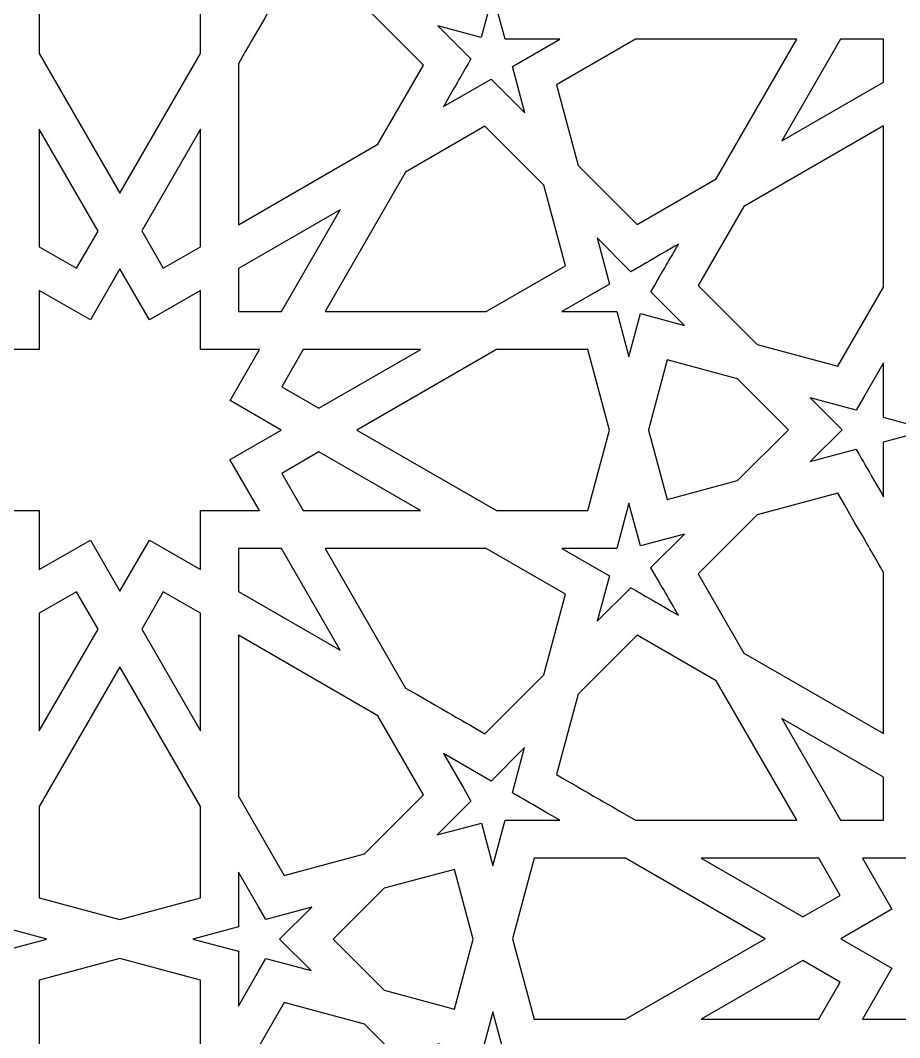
# Model space of a CAD drawing. Header units: millimetres. Extents: x -57 to 56, y -100 to 112.
# Drawn here: x -3.55 to 28.93, y -26.39 to 11.19 of the extents above; entities that cross this region are included whole.
import ezdxf

# ---------------------------------------------------------------- set-up
doc = ezdxf.new("R2010")
doc.units = ezdxf.units.MM
doc.header["$MEASUREMENT"] = 0
doc.layers.add('layer 1', color=7, linetype='Continuous')

msp = doc.modelspace()

# ---------------------------------------------------------------- linework, layer by layer
at = {"layer": 'layer 1', "color": 250}
for points, knots in [([(-24.372, 94.4411), (-38.1806, 87.6628), (-48.5742, 75.4542), (-53.0874, 60.935), (-53.0874, 60.935), (-56.6521, 49.4658), (-55.5912, 52.1945), (-55.5912, -99.8361), (-55.5912, -99.8361), (-52.4793, -99.8361), (52.9544, -99.8361), (55.9213, -99.8361), (55.9213, -99.8361), (55.9213, -98.4327), (55.9213, -97.8601), (55.9213, -96.466), (55.9213, -96.466), (55.9213, 55.9079), (56.001, 45.5757), (55.7428, 48.8312), (55.7428, 48.8312), (52.6358, 88.0279), (10.7823, 111.699), (-24.372, 94.4411)], [0, 0, 0, 0, 0.1428571, 0.1428571, 0.1428571, 0.1428571, 0.2857143, 0.2857143, 0.2857143, 0.2857143, 0.4285714, 0.4285714, 0.4285714, 0.4285714, 0.5714286, 0.5714286, 0.5714286, 0.5714286, 0.7142857, 0.7142857, 0.7142857, 0.7142857, 1, 1, 1, 1]), ([(38.6609, 14.8661), (38.6609, 14.8661), (36.7739, 13.7767), (36.7739, 13.7767), (36.7739, 13.7767), (36.7739, 13.7767), (37.8636, 11.8897), (37.8636, 11.8897), (37.8636, 11.8897), (37.8636, 11.8897), (35.6845, 11.8897), (35.6845, 11.8897), (35.6845, 11.8897), (35.6845, 11.8897), (35.6845, 9.7092), (35.6845, 9.7092), (35.6845, 9.7092), (35.6845, 9.7092), (33.7965, 10.7989), (33.7965, 10.7989), (33.7965, 10.7989), (33.7965, 10.7989), (32.7071, 8.9122), (32.7071, 8.9122), (32.7071, 8.9122), (32.7071, 8.9122), (31.6177, 10.7989), (31.6177, 10.7989), (31.6177, 10.7989), (31.6177, 10.7989), (29.7293, 9.7092), (29.7293, 9.7092), (29.7293, 9.7092), (29.7293, 9.7092), (29.7293, 11.8897), (29.7293, 11.8897), (29.7293, 11.8897), (29.7293, 11.8897), (27.5505, 11.8897), (27.5505, 11.8897), (27.5505, 11.8897), (27.5505, 11.8897), (28.6403, 13.7767), (28.6403, 13.7767), (28.6403, 13.7767), (28.6403, 13.7767), (26.7522, 14.8661), (26.7522, 14.8661), (26.7522, 14.8661), (26.7522, 14.8661), (28.6403, 15.9554), (28.6403, 15.9554), (28.6403, 15.9554), (28.6403, 15.9554), (27.5502, 17.8435), (27.5502, 17.8435), (27.5502, 17.8435), (27.5502, 17.8435), (29.7293, 17.8435), (29.7293, 17.8435), (29.7293, 17.8435), (29.7293, 17.8435), (29.7293, 20.023), (29.7293, 20.023), (29.7293, 20.023), (29.7293, 20.023), (31.6177, 18.9332), (31.6177, 18.9332), (31.6177, 18.9332), (31.6177, 18.9332), (32.7071, 20.8206), (32.7071, 20.8206), (32.7071, 20.8206), (32.7071, 20.8206), (33.7965, 18.9332), (33.7965, 18.9332), (33.7965, 18.9332), (33.7965, 18.9332), (35.6845, 20.023), (35.6845, 20.023), (35.6845, 20.023), (35.6845, 20.023), (35.6845, 17.8435), (35.6845, 17.8435), (35.6845, 17.8435), (35.6845, 17.8435), (37.864, 17.8435), (37.864, 17.8435), (37.864, 17.8435), (37.864, 17.8435), (36.7743, 15.9558), (36.7743, 15.9558), (36.7743, 15.9558), (36.7743, 15.9558), (38.6609, 14.8661), (38.6609, 14.8661)], [0, 0, 0, 0, 0.04, 0.04, 0.04, 0.04, 0.08, 0.08, 0.08, 0.08, 0.12, 0.12, 0.12, 0.12, 0.16, 0.16, 0.16, 0.16, 0.2, 0.2, 0.2, 0.2, 0.24, 0.24, 0.24, 0.24, 0.28, 0.28, 0.28, 0.28, 0.32, 0.32, 0.32, 0.32, 0.36, 0.36, 0.36, 0.36, 0.4, 0.4, 0.4, 0.4, 0.44, 0.44, 0.44, 0.44, 0.48, 0.48, 0.48, 0.48, 0.52, 0.52, 0.52, 0.52, 0.56, 0.56, 0.56, 0.56, 0.6, 0.6, 0.6, 0.6, 0.64, 0.64, 0.64, 0.64, 0.68, 0.68, 0.68, 0.68, 0.72, 0.72, 0.72, 0.72, 0.76, 0.76, 0.76, 0.76, 0.8, 0.8, 0.8, 0.8, 0.84, 0.84, 0.84, 0.84, 0.88, 0.88, 0.88, 0.88, 0.92, 0.92, 0.92, 0.92, 1, 1, 1, 1]), ([(0.128, 4.8024), (0.128, 4.8024), (0.1277, 4.8024), (0.1277, 4.8024), (0.1277, 4.8024), (0.1277, 4.8024), (0.1277, 4.8024), (0.1277, 4.8024), (0.1277, 4.8024), (0.1277, 4.8024), (-2.8497, 9.9589), (-2.8497, 9.9589), (-2.8497, 9.9589), (-2.8497, 9.9589), (-2.8497, 13.3332), (-2.8497, 13.3332), (-2.8497, 13.3332), (-2.8497, 13.3332), (0.1277, 14.1309), (0.1277, 14.1309), (0.1277, 14.1309), (0.1277, 14.1309), (3.1055, 13.3332), (3.1055, 13.3332), (3.1055, 13.3332), (3.1055, 13.3332), (3.1055, 9.9589), (3.1055, 9.9589), (3.1055, 9.9589), (3.1055, 9.9589), (0.128, 4.8024), (0.128, 4.8024)], [0, 0, 0, 0, 0.1111111, 0.1111111, 0.1111111, 0.1111111, 0.2222222, 0.2222222, 0.2222222, 0.2222222, 0.3333333, 0.3333333, 0.3333333, 0.3333333, 0.4444444, 0.4444444, 0.4444444, 0.4444444, 0.5555556, 0.5555556, 0.5555556, 0.5555556, 0.6666667, 0.6666667, 0.6666667, 0.6666667, 0.7777778, 0.7777778, 0.7777778, 0.7777778, 1, 1, 1, 1]), ([(9.658, 6.6058), (9.658, 6.6058), (4.5028, 3.629), (4.5028, 3.629), (4.5028, 3.629), (4.5028, 3.629), (4.5028, 9.5832), (4.5028, 9.5832), (4.5028, 9.5832), (4.8895, 10.2524), (5.8205, 11.8653), (6.1909, 12.5067), (6.1909, 12.5067), (6.1909, 12.5067), (9.1683, 11.7094), (9.1683, 11.7094), (9.1683, 11.7094), (9.1683, 11.7094), (11.3467, 9.531), (11.3467, 9.531), (11.3467, 9.531), (11.3467, 9.531), (9.658, 6.6058), (9.658, 6.6058)], [0, 0, 0, 0, 0.1428571, 0.1428571, 0.1428571, 0.1428571, 0.2857143, 0.2857143, 0.2857143, 0.2857143, 0.4285714, 0.4285714, 0.4285714, 0.4285714, 0.5714286, 0.5714286, 0.5714286, 0.5714286, 0.7142857, 0.7142857, 0.7142857, 0.7142857, 1, 1, 1, 1]), ([(15.0809, 7.7728), (15.0809, 7.7728), (13.8356, 9.0181), (13.8356, 9.0181), (13.8356, 9.0181), (13.8356, 9.0181), (12.0798, 8.0042), (12.0798, 8.0042), (12.0798, 8.0042), (12.3924, 8.5461), (12.7811, 9.2192), (13.0933, 9.7603), (13.0933, 9.7603), (13.0933, 9.7603), (13.093, 9.7607), (13.093, 9.7607), (13.093, 9.7607), (13.093, 9.7607), (13.0933, 9.7614), (13.0933, 9.7614), (13.0933, 9.7614), (13.0933, 9.7614), (11.8674, 10.9873), (11.8674, 10.9873), (11.8674, 10.9873), (11.8674, 10.9873), (13.4747, 10.5569), (13.4747, 10.5569), (13.4747, 10.5569), (13.4747, 10.5569), (13.9044, 12.1631), (13.9044, 12.1631), (13.9044, 12.1631), (13.9044, 12.1631), (14.352, 10.4923), (14.352, 10.4923), (14.352, 10.4923), (15.0262, 10.4923), (15.4792, 10.4923), (16.3802, 10.4923), (16.3802, 10.4923), (16.3802, 10.4923), (14.7387, 9.5448), (14.7387, 9.5448), (14.7387, 9.5448), (14.7387, 9.5448), (14.7387, 9.5434), (14.7387, 9.5434), (14.7387, 9.5434), (14.7387, 9.5434), (14.6237, 9.477), (14.6237, 9.477), (14.6237, 9.477), (14.6237, 9.477), (15.0809, 7.7728), (15.0809, 7.7728)], [0, 0, 0, 0, 0.0666667, 0.0666667, 0.0666667, 0.0666667, 0.1333333, 0.1333333, 0.1333333, 0.1333333, 0.2, 0.2, 0.2, 0.2, 0.2666667, 0.2666667, 0.2666667, 0.2666667, 0.3333333, 0.3333333, 0.3333333, 0.3333333, 0.4, 0.4, 0.4, 0.4, 0.4666667, 0.4666667, 0.4666667, 0.4666667, 0.5333333, 0.5333333, 0.5333333, 0.5333333, 0.6, 0.6, 0.6, 0.6, 0.6666667, 0.6666667, 0.6666667, 0.6666667, 0.7333333, 0.7333333, 0.7333333, 0.7333333, 0.8, 0.8, 0.8, 0.8, 0.8666667, 0.8666667, 0.8666667, 0.8666667, 1, 1, 1, 1]), ([(22.1523, 5.3347), (22.1523, 5.3347), (19.2288, 3.6467), (19.2288, 3.6467), (19.2288, 3.6467), (19.2288, 3.6467), (17.0497, 5.8268), (17.0497, 5.8268), (17.0497, 5.8268), (17.0497, 5.8268), (16.2511, 8.8032), (16.2511, 8.8032), (16.2511, 8.8032), (16.2511, 8.8032), (19.1763, 10.4923), (19.1763, 10.4923), (19.1763, 10.4923), (19.5389, 10.4923), (23.4953, 10.4923), (25.1298, 10.4923), (25.1298, 10.4923), (25.1298, 10.4923), (22.1523, 5.3347), (22.1523, 5.3347)], [0, 0, 0, 0, 0.1428571, 0.1428571, 0.1428571, 0.1428571, 0.2857143, 0.2857143, 0.2857143, 0.2857143, 0.4285714, 0.4285714, 0.4285714, 0.4285714, 0.5714286, 0.5714286, 0.5714286, 0.5714286, 0.7142857, 0.7142857, 0.7142857, 0.7142857, 1, 1, 1, 1]), ([(28.3319, 8.9027), (28.3319, 8.9027), (24.5724, 6.7321), (24.5724, 6.7321), (24.5724, 6.7321), (24.5724, 6.7321), (26.7434, 10.4923), (26.7434, 10.4923), (26.7434, 10.4923), (26.7434, 10.4923), (28.3319, 10.4923), (28.3319, 10.4923), (28.3319, 10.4923), (28.3319, 10.4923), (28.3319, 8.9027), (28.3319, 8.9027)], [0, 0, 0, 0, 0.2, 0.2, 0.2, 0.2, 0.4, 0.4, 0.4, 0.4, 0.6, 0.6, 0.6, 0.6, 1, 1, 1, 1]), ([(-2.8497, 7.1628), (-2.8497, 7.1628), (-0.6795, 3.4036), (-0.6795, 3.4036), (-0.6795, 3.4036), (-0.6795, 3.4036), (-1.4732, 2.0281), (-1.4732, 2.0281), (-1.4732, 2.0281), (-1.4732, 2.0281), (-2.8497, 2.8222), (-2.8497, 2.8222), (-2.8497, 2.8222), (-2.8497, 3.623), (-2.8497, 6.7628), (-2.8497, 7.1628)], [0, 0, 0, 0, 0.2, 0.2, 0.2, 0.2, 0.4, 0.4, 0.4, 0.4, 0.6, 0.6, 0.6, 0.6, 1, 1, 1, 1]), ([(1.729, 2.0281), (1.729, 2.0281), (0.9349, 3.404), (0.9349, 3.404), (0.9349, 3.404), (0.9349, 3.404), (3.1055, 7.1628), (3.1055, 7.1628), (3.1055, 7.1628), (3.1055, 6.6986), (3.1055, 3.3779), (3.1055, 2.8222), (3.1055, 2.8222), (3.1055, 2.8222), (1.729, 2.0281), (1.729, 2.0281)], [0, 0, 0, 0, 0.2, 0.2, 0.2, 0.2, 0.4, 0.4, 0.4, 0.4, 0.6, 0.6, 0.6, 0.6, 1, 1, 1, 1]), ([(13.6592, 0.4269), (13.6592, 0.4269), (7.7054, 0.4269), (7.7054, 0.4269), (7.7054, 0.4269), (7.7054, 0.4269), (10.681, 5.5817), (10.681, 5.5817), (10.681, 5.5817), (10.681, 5.5817), (13.6059, 7.2704), (13.6059, 7.2704), (13.6059, 7.2704), (13.6059, 7.2704), (15.785, 5.0913), (15.785, 5.0913), (15.785, 5.0913), (15.785, 5.0913), (16.583, 2.1149), (16.583, 2.1149), (16.583, 2.1149), (16.583, 2.1149), (13.6592, 0.4269), (13.6592, 0.4269)], [0, 0, 0, 0, 0.1428571, 0.1428571, 0.1428571, 0.1428571, 0.2857143, 0.2857143, 0.2857143, 0.2857143, 0.4285714, 0.4285714, 0.4285714, 0.4285714, 0.5714286, 0.5714286, 0.5714286, 0.5714286, 0.7142857, 0.7142857, 0.7142857, 0.7142857, 1, 1, 1, 1]), ([(23.6664, -0.7913), (23.6664, -0.7913), (21.4873, 1.3878), (21.4873, 1.3878), (21.4873, 1.3878), (21.4873, 1.3878), (23.1771, 4.3131), (23.1771, 4.3131), (23.1771, 4.3131), (23.1771, 4.3131), (28.3319, 7.2891), (28.3319, 7.2891), (28.3319, 7.2891), (28.3319, 7.2891), (28.3319, 1.3346), (28.3319, 1.3346), (28.3319, 1.3346), (28.3319, 1.3346), (26.6439, -1.5896), (26.6439, -1.5896), (26.6439, -1.5896), (26.6439, -1.5896), (23.6664, -0.7913), (23.6664, -0.7913)], [0, 0, 0, 0, 0.1428571, 0.1428571, 0.1428571, 0.1428571, 0.2857143, 0.2857143, 0.2857143, 0.2857143, 0.4285714, 0.4285714, 0.4285714, 0.4285714, 0.5714286, 0.5714286, 0.5714286, 0.5714286, 0.7142857, 0.7142857, 0.7142857, 0.7142857, 1, 1, 1, 1]), ([(4.5028, 2.0144), (4.5028, 2.0144), (8.2596, 4.1836), (8.2596, 4.1836), (8.2596, 4.1836), (8.2596, 4.1836), (6.0911, 0.4269), (6.0911, 0.4269), (6.0911, 0.4269), (6.0911, 0.4269), (4.5028, 0.4269), (4.5028, 0.4269), (4.5028, 0.4269), (4.5028, 0.4269), (4.5028, 2.0144), (4.5028, 2.0144)], [0, 0, 0, 0, 0.2, 0.2, 0.2, 0.2, 0.4, 0.4, 0.4, 0.4, 0.6, 0.6, 0.6, 0.6, 1, 1, 1, 1]), ([(17.7535, 3.1457), (17.7535, 3.1457), (18.9985, 1.9004), (18.9985, 1.9004), (18.9985, 1.9004), (18.9985, 1.9004), (19.4627, 2.1682), (19.4627, 2.1682), (19.4627, 2.1682), (19.4627, 2.1682), (19.4627, 2.1682), (19.4627, 2.1682), (19.4627, 2.1682), (19.655, 2.2793), (20.5701, 2.8071), (20.7546, 2.9136), (20.7546, 2.9136), (20.3341, 2.1851), (20.5521, 2.5626), (19.7407, 1.1582), (19.7407, 1.1582), (19.7407, 1.1582), (20.9811, -0.0822), (20.9811, -0.0822), (20.9811, -0.0822), (20.9811, -0.0822), (19.3537, 0.3538), (19.3537, 0.3538), (19.3537, 0.3538), (19.3537, 0.3538), (18.9276, -1.2393), (18.9276, -1.2393), (18.9276, -1.2393), (18.9276, -1.2393), (18.481, 0.4269), (18.481, 0.4269), (18.481, 0.4269), (17.8047, 0.4269), (17.3535, 0.4269), (16.4564, 0.4269), (16.4564, 0.4269), (16.4564, 0.4269), (18.2107, 1.4397), (18.2107, 1.4397), (18.2107, 1.4397), (18.2107, 1.4397), (18.2104, 1.4411), (18.2104, 1.4411), (18.2104, 1.4411), (18.2104, 1.4411), (18.2107, 1.4411), (18.2107, 1.4411), (18.2107, 1.4411), (18.2107, 1.4411), (17.7535, 3.1457), (17.7535, 3.1457)], [0, 0, 0, 0, 0.0666667, 0.0666667, 0.0666667, 0.0666667, 0.1333333, 0.1333333, 0.1333333, 0.1333333, 0.2, 0.2, 0.2, 0.2, 0.2666667, 0.2666667, 0.2666667, 0.2666667, 0.3333333, 0.3333333, 0.3333333, 0.3333333, 0.4, 0.4, 0.4, 0.4, 0.4666667, 0.4666667, 0.4666667, 0.4666667, 0.5333333, 0.5333333, 0.5333333, 0.5333333, 0.6, 0.6, 0.6, 0.6, 0.6666667, 0.6666667, 0.6666667, 0.6666667, 0.7333333, 0.7333333, 0.7333333, 0.7333333, 0.8, 0.8, 0.8, 0.8, 0.8666667, 0.8666667, 0.8666667, 0.8666667, 1, 1, 1, 1]), ([(1.2171, -8.0151), (1.2171, -8.0151), (0.1277, -9.9018), (0.1277, -9.9018), (0.1277, -9.9018), (0.1277, -9.9018), (-0.9617, -8.0151), (-0.9617, -8.0151), (-0.9617, -8.0151), (-0.9617, -8.0151), (-2.8497, -9.1045), (-2.8497, -9.1045), (-2.8497, -9.1045), (-2.8497, -9.1045), (-2.8497, -6.924), (-2.8497, -6.924), (-2.8497, -6.924), (-2.8497, -6.924), (-5.0282, -6.924), (-5.0282, -6.924), (-5.0282, -6.924), (-5.0282, -6.924), (-3.9391, -5.0387), (-3.9391, -5.0387), (-3.9391, -5.0387), (-3.9391, -5.0387), (-3.9398, -5.0384), (-3.9398, -5.0384), (-3.9398, -5.0384), (-3.9398, -5.0384), (-3.9391, -5.0373), (-3.9391, -5.0373), (-3.9391, -5.0373), (-3.9391, -5.0373), (-5.8261, -3.9483), (-5.8261, -3.9483), (-5.8261, -3.9483), (-5.8261, -3.9483), (-3.9391, -2.8596), (-3.9391, -2.8596), (-3.9391, -2.8596), (-3.9391, -2.8596), (-3.9395, -2.8589), (-3.9395, -2.8589), (-3.9395, -2.8589), (-3.9395, -2.8589), (-3.9391, -2.8585), (-3.9391, -2.8585), (-3.9391, -2.8585), (-3.9391, -2.8585), (-5.0285, -0.9715), (-5.0285, -0.9715), (-5.0285, -0.9715), (-5.0285, -0.9715), (-2.8497, -0.9715), (-2.8497, -0.9715), (-2.8497, -0.9715), (-2.8497, -0.9715), (-2.8497, 1.2079), (-2.8497, 1.2079), (-2.8497, 1.2079), (-2.8497, 1.2079), (-0.9617, 0.1182), (-0.9617, 0.1182), (-0.9617, 0.1182), (-0.9617, 0.1182), (0.1277, 2.0056), (0.1277, 2.0056), (0.1277, 2.0056), (0.1277, 2.0056), (1.2171, 0.1182), (1.2171, 0.1182), (1.2171, 0.1182), (1.2171, 0.1182), (3.1055, 1.2079), (3.1055, 1.2079), (3.1055, 1.2079), (3.1055, 1.2079), (3.1055, -0.9715), (3.1055, -0.9715), (3.1055, -0.9715), (3.1055, -0.9715), (5.2839, -0.9715), (5.2839, -0.9715), (5.2839, -0.9715), (5.2839, -0.9715), (4.1949, -2.8582), (4.1949, -2.8582), (4.1949, -2.8582), (4.1949, -2.8582), (4.1956, -2.8585), (4.1956, -2.8585), (4.1956, -2.8585), (4.1956, -2.8585), (4.1949, -2.8596), (4.1949, -2.8596), (4.1949, -2.8596), (4.1949, -2.8596), (6.0808, -3.9483), (6.0808, -3.9483), (6.0808, -3.9483), (6.0808, -3.9483), (4.1949, -5.0373), (4.1949, -5.0373), (4.1949, -5.0373), (4.1949, -5.0373), (4.1952, -5.0384), (4.1952, -5.0384), (4.1952, -5.0384), (4.1952, -5.0384), (4.1945, -5.0387), (4.1945, -5.0387), (4.1945, -5.0387), (4.1945, -5.0387), (5.2835, -6.924), (5.2835, -6.924), (5.2835, -6.924), (5.2835, -6.924), (3.1055, -6.924), (3.1055, -6.924), (3.1055, -6.924), (3.1055, -6.924), (3.1055, -9.1045), (3.1055, -9.1045), (3.1055, -9.1045), (3.1055, -9.1045), (1.2171, -8.0151), (1.2171, -8.0151)], [0, 0, 0, 0, 0.030303, 0.030303, 0.030303, 0.030303, 0.0606061, 0.0606061, 0.0606061, 0.0606061, 0.0909091, 0.0909091, 0.0909091, 0.0909091, 0.1212121, 0.1212121, 0.1212121, 0.1212121, 0.1515152, 0.1515152, 0.1515152, 0.1515152, 0.1818182, 0.1818182, 0.1818182, 0.1818182, 0.2121212, 0.2121212, 0.2121212, 0.2121212, 0.2424242, 0.2424242, 0.2424242, 0.2424242, 0.2727273, 0.2727273, 0.2727273, 0.2727273, 0.3030303, 0.3030303, 0.3030303, 0.3030303, 0.3333333, 0.3333333, 0.3333333, 0.3333333, 0.3636364, 0.3636364, 0.3636364, 0.3636364, 0.3939394, 0.3939394, 0.3939394, 0.3939394, 0.4242424, 0.4242424, 0.4242424, 0.4242424, 0.4545455, 0.4545455, 0.4545455, 0.4545455, 0.4848485, 0.4848485, 0.4848485, 0.4848485, 0.5151515, 0.5151515, 0.5151515, 0.5151515, 0.5454545, 0.5454545, 0.5454545, 0.5454545, 0.5757576, 0.5757576, 0.5757576, 0.5757576, 0.6060606, 0.6060606, 0.6060606, 0.6060606, 0.6363636, 0.6363636, 0.6363636, 0.6363636, 0.6666667, 0.6666667, 0.6666667, 0.6666667, 0.6969697, 0.6969697, 0.6969697, 0.6969697, 0.7272727, 0.7272727, 0.7272727, 0.7272727, 0.7575758, 0.7575758, 0.7575758, 0.7575758, 0.7878788, 0.7878788, 0.7878788, 0.7878788, 0.8181818, 0.8181818, 0.8181818, 0.8181818, 0.8484848, 0.8484848, 0.8484848, 0.8484848, 0.8787879, 0.8787879, 0.8787879, 0.8787879, 0.9090909, 0.9090909, 0.9090909, 0.9090909, 0.9393939, 0.9393939, 0.9393939, 0.9393939, 1, 1, 1, 1]), ([(11.237, -0.9715), (11.237, -0.9715), (7.4789, -3.1411), (7.4789, -3.1411), (7.4789, -3.1411), (7.4789, -3.1411), (6.1038, -2.347), (6.1038, -2.347), (6.1038, -2.347), (6.1038, -2.347), (6.8979, -0.9715), (6.8979, -0.9715), (6.8979, -0.9715), (6.8979, -0.9715), (11.237, -0.9715), (11.237, -0.9715)], [0, 0, 0, 0, 0.2, 0.2, 0.2, 0.2, 0.4, 0.4, 0.4, 0.4, 0.6, 0.6, 0.6, 0.6, 1, 1, 1, 1]), ([(8.8773, -3.9483), (8.8773, -3.9483), (14.0338, -0.9715), (14.0338, -0.9715), (14.0338, -0.9715), (14.0338, -0.9715), (17.4089, -0.9715), (17.4089, -0.9715), (17.4089, -0.9715), (17.4089, -0.9715), (18.2076, -3.9486), (18.2076, -3.9486), (18.2076, -3.9486), (18.2076, -3.9486), (17.4099, -6.924), (17.4099, -6.924), (17.4099, -6.924), (17.4099, -6.924), (14.0321, -6.924), (14.0321, -6.924), (14.0321, -6.924), (14.0321, -6.924), (8.8773, -3.9483), (8.8773, -3.9483)], [0, 0, 0, 0, 0.1428571, 0.1428571, 0.1428571, 0.1428571, 0.2857143, 0.2857143, 0.2857143, 0.2857143, 0.4285714, 0.4285714, 0.4285714, 0.4285714, 0.5714286, 0.5714286, 0.5714286, 0.5714286, 0.7142857, 0.7142857, 0.7142857, 0.7142857, 1, 1, 1, 1]), ([(22.9397, -5.8191), (22.9397, -5.8191), (20.3383, -6.5158), (20.3383, -6.5158), (20.3383, -6.5158), (20.3383, -6.5158), (19.6529, -3.9536), (19.6529, -3.9536), (19.6529, -3.9536), (19.6529, -3.9536), (19.6539, -3.949), (19.6539, -3.949), (19.6539, -3.949), (19.6539, -3.949), (19.6539, -3.9479), (19.6539, -3.9479), (19.6539, -3.9479), (19.6539, -3.9479), (19.6518, -3.9391), (19.6518, -3.9391), (19.6518, -3.9391), (19.6518, -3.9391), (20.3426, -1.3578), (20.3426, -1.3578), (20.3426, -1.3578), (20.3426, -1.3578), (22.9425, -2.0542), (22.9425, -2.0542), (22.9425, -2.0542), (22.9425, -2.0542), (24.8236, -3.9356), (24.8236, -3.9356), (24.8236, -3.9356), (24.8236, -3.9356), (22.9397, -5.8191), (22.9397, -5.8191)], [0, 0, 0, 0, 0.1, 0.1, 0.1, 0.1, 0.2, 0.2, 0.2, 0.2, 0.3, 0.3, 0.3, 0.3, 0.4, 0.4, 0.4, 0.4, 0.5, 0.5, 0.5, 0.5, 0.6, 0.6, 0.6, 0.6, 0.7, 0.7, 0.7, 0.7, 0.8, 0.8, 0.8, 0.8, 1, 1, 1, 1]), ([(30.0073, -3.9366), (30.0073, -3.9366), (28.3319, -4.385), (28.3319, -4.385), (28.3319, -4.385), (28.3319, -4.385), (28.3319, -4.3864), (28.3319, -4.3864), (28.3319, -4.3864), (28.3319, -5.0433), (28.3319, -5.5284), (28.3319, -6.4128), (28.3319, -6.4128), (27.8634, -5.601), (27.335, -4.6866), (27.318, -4.657), (27.318, -4.657), (27.318, -4.657), (25.6247, -5.1103), (25.6247, -5.1103), (25.6247, -5.1103), (25.6247, -5.1103), (26.7995, -3.9356), (26.7995, -3.9356), (26.7995, -3.9356), (26.7995, -3.9356), (25.6279, -2.7636), (25.6279, -2.7636), (25.6279, -2.7636), (25.6279, -2.7636), (27.318, -3.217), (27.318, -3.217), (27.318, -3.217), (27.318, -3.217), (27.5862, -2.7527), (27.5862, -2.7527), (27.5862, -2.7527), (27.5862, -2.7527), (27.5862, -2.7527), (27.5862, -2.7527), (27.5862, -2.7527), (27.5862, -2.7527), (28.3319, -1.4608), (28.3319, -1.4608), (28.3319, -1.4608), (28.3319, -2.3604), (28.3319, -2.8134), (28.3319, -3.4872), (28.3319, -3.4872), (28.3319, -3.4872), (30.0073, -3.9366), (30.0073, -3.9366)], [0, 0, 0, 0, 0.0714286, 0.0714286, 0.0714286, 0.0714286, 0.1428571, 0.1428571, 0.1428571, 0.1428571, 0.2142857, 0.2142857, 0.2142857, 0.2142857, 0.2857143, 0.2857143, 0.2857143, 0.2857143, 0.3571429, 0.3571429, 0.3571429, 0.3571429, 0.4285714, 0.4285714, 0.4285714, 0.4285714, 0.5, 0.5, 0.5, 0.5, 0.5714286, 0.5714286, 0.5714286, 0.5714286, 0.6428571, 0.6428571, 0.6428571, 0.6428571, 0.7142857, 0.7142857, 0.7142857, 0.7142857, 0.7857143, 0.7857143, 0.7857143, 0.7857143, 0.8571429, 0.8571429, 0.8571429, 0.8571429, 1, 1, 1, 1]), ([(11.2349, -6.924), (11.2349, -6.924), (6.8979, -6.924), (6.8979, -6.924), (6.8979, -6.924), (6.8979, -6.924), (6.1045, -5.5499), (6.1045, -5.5499), (6.1045, -5.5499), (6.1045, -5.5499), (7.4792, -4.7558), (7.4792, -4.7558), (7.4792, -4.7558), (7.4792, -4.7558), (11.2349, -6.924), (11.2349, -6.924)], [0, 0, 0, 0, 0.2, 0.2, 0.2, 0.2, 0.4, 0.4, 0.4, 0.4, 0.6, 0.6, 0.6, 0.6, 1, 1, 1, 1]), ([(23.1757, -12.1856), (23.1757, -12.1856), (21.4877, -9.2622), (21.4877, -9.2622), (21.4877, -9.2622), (21.4877, -9.2622), (23.6664, -7.0827), (23.6664, -7.0827), (23.6664, -7.0827), (23.6664, -7.0827), (26.6439, -6.2854), (26.6439, -6.2854), (26.6439, -6.2854), (28.0437, -8.7097), (27.6881, -8.0938), (28.3319, -9.2093), (28.3319, -9.2093), (28.3319, -9.2093), (28.3319, -15.1627), (28.3319, -15.1627), (28.3319, -15.1627), (28.3319, -15.1627), (23.1757, -12.1856), (23.1757, -12.1856)], [0, 0, 0, 0, 0.1428571, 0.1428571, 0.1428571, 0.1428571, 0.2857143, 0.2857143, 0.2857143, 0.2857143, 0.4285714, 0.4285714, 0.4285714, 0.4285714, 0.5714286, 0.5714286, 0.5714286, 0.5714286, 0.7142857, 0.7142857, 0.7142857, 0.7142857, 1, 1, 1, 1]), ([(19.3499, -8.2275), (19.3499, -8.2275), (20.9822, -7.79), (20.9822, -7.79), (20.9822, -7.79), (20.9822, -7.79), (19.7411, -9.0318), (19.7411, -9.0318), (19.7411, -9.0318), (19.7411, -9.0318), (19.7418, -9.0325), (19.7418, -9.0325), (19.7418, -9.0325), (19.7418, -9.0325), (19.7411, -9.0332), (19.7411, -9.0332), (19.7411, -9.0332), (19.7411, -9.0332), (20.0088, -9.4975), (20.0088, -9.4975), (20.0088, -9.4975), (20.0088, -9.4975), (20.0088, -9.4975), (20.0088, -9.4975), (20.0088, -9.4975), (20.6107, -10.5392), (20.4548, -10.2697), (20.7536, -10.7872), (20.7536, -10.7872), (19.2384, -9.9123), (19.5996, -10.1208), (18.9988, -9.774), (18.9988, -9.774), (18.9988, -9.774), (17.7606, -11.0123), (17.7606, -11.0123), (17.7606, -11.0123), (17.7606, -11.0123), (18.2093, -9.337), (18.2093, -9.337), (18.2093, -9.337), (18.2093, -9.337), (18.0943, -9.2706), (18.0943, -9.2706), (18.0943, -9.2706), (18.0943, -9.2706), (18.0943, -9.2692), (18.0943, -9.2692), (18.0943, -9.2692), (18.0943, -9.2692), (16.4546, -8.3227), (16.4546, -8.3227), (16.4546, -8.3227), (17.3549, -8.3227), (17.8089, -8.3227), (18.4827, -8.3227), (18.4827, -8.3227), (18.4827, -8.3227), (18.9293, -6.6551), (18.9293, -6.6551), (18.9293, -6.6551), (18.9293, -6.6551), (19.3499, -8.2275), (19.3499, -8.2275)], [0, 0, 0, 0, 0.0588235, 0.0588235, 0.0588235, 0.0588235, 0.1176471, 0.1176471, 0.1176471, 0.1176471, 0.1764706, 0.1764706, 0.1764706, 0.1764706, 0.2352941, 0.2352941, 0.2352941, 0.2352941, 0.2941176, 0.2941176, 0.2941176, 0.2941176, 0.3529412, 0.3529412, 0.3529412, 0.3529412, 0.4117647, 0.4117647, 0.4117647, 0.4117647, 0.4705882, 0.4705882, 0.4705882, 0.4705882, 0.5294118, 0.5294118, 0.5294118, 0.5294118, 0.5882353, 0.5882353, 0.5882353, 0.5882353, 0.6470588, 0.6470588, 0.6470588, 0.6470588, 0.7058824, 0.7058824, 0.7058824, 0.7058824, 0.7647059, 0.7647059, 0.7647059, 0.7647059, 0.8235294, 0.8235294, 0.8235294, 0.8235294, 0.8823529, 0.8823529, 0.8823529, 0.8823529, 1, 1, 1, 1]), ([(6.0911, -8.3227), (6.0911, -8.3227), (8.2606, -12.0812), (8.2606, -12.0812), (8.2606, -12.0812), (8.2606, -12.0812), (4.5028, -9.9113), (4.5028, -9.9113), (4.5028, -9.9113), (4.5028, -9.9113), (4.5028, -8.3227), (4.5028, -8.3227), (4.5028, -8.3227), (4.5028, -8.3227), (6.0911, -8.3227), (6.0911, -8.3227)], [0, 0, 0, 0, 0.2, 0.2, 0.2, 0.2, 0.4, 0.4, 0.4, 0.4, 0.6, 0.6, 0.6, 0.6, 1, 1, 1, 1]), ([(13.6571, -8.3227), (13.6571, -8.3227), (16.582, -10.0108), (16.582, -10.0108), (16.582, -10.0108), (16.582, -10.0108), (15.785, -12.9871), (15.785, -12.9871), (15.785, -12.9871), (15.785, -12.9871), (13.6059, -15.1673), (13.6059, -15.1673), (13.6059, -15.1673), (12.5543, -14.5602), (13.1092, -14.8809), (10.6825, -13.4793), (10.6825, -13.4793), (10.6825, -13.4793), (7.7054, -8.3227), (7.7054, -8.3227), (7.7054, -8.3227), (7.7054, -8.3227), (13.6571, -8.3227), (13.6571, -8.3227)], [0, 0, 0, 0, 0.1428571, 0.1428571, 0.1428571, 0.1428571, 0.2857143, 0.2857143, 0.2857143, 0.2857143, 0.4285714, 0.4285714, 0.4285714, 0.4285714, 0.5714286, 0.5714286, 0.5714286, 0.5714286, 0.7142857, 0.7142857, 0.7142857, 0.7142857, 1, 1, 1, 1]), ([(-2.8497, -10.7191), (-2.8497, -10.7191), (-1.4732, -9.9247), (-1.4732, -9.9247), (-1.4732, -9.9247), (-1.4732, -9.9247), (-0.6795, -11.2995), (-0.6795, -11.2995), (-0.6795, -11.2995), (-0.6795, -11.2995), (-2.8497, -15.059), (-2.8497, -15.059), (-2.8497, -15.059), (-2.8497, -15.059), (-2.8497, -10.7191), (-2.8497, -10.7191)], [0, 0, 0, 0, 0.2, 0.2, 0.2, 0.2, 0.4, 0.4, 0.4, 0.4, 0.6, 0.6, 0.6, 0.6, 1, 1, 1, 1]), ([(0.9349, -11.2995), (0.9349, -11.2995), (1.729, -9.9247), (1.729, -9.9247), (1.729, -9.9247), (1.729, -9.9247), (3.1055, -10.7191), (3.1055, -10.7191), (3.1055, -10.7191), (3.1055, -10.7191), (3.1055, -15.059), (3.1055, -15.059), (3.1055, -15.059), (3.1055, -15.059), (0.9349, -11.2995), (0.9349, -11.2995)], [0, 0, 0, 0, 0.2, 0.2, 0.2, 0.2, 0.4, 0.4, 0.4, 0.4, 0.6, 0.6, 0.6, 0.6, 1, 1, 1, 1]), ([(4.5028, -11.5259), (4.5028, -11.5259), (9.659, -14.5034), (9.659, -14.5034), (9.659, -14.5034), (9.659, -14.5034), (11.3467, -17.4265), (11.3467, -17.4265), (11.3467, -17.4265), (11.3467, -17.4265), (9.1683, -19.6053), (9.1683, -19.6053), (9.1683, -19.6053), (9.1683, -19.6053), (6.1909, -20.4036), (6.1909, -20.4036), (6.1909, -20.4036), (6.1909, -20.4036), (4.5028, -17.4794), (4.5028, -17.4794), (4.5028, -17.4794), (4.5028, -17.4794), (4.5028, -11.5259), (4.5028, -11.5259)], [0, 0, 0, 0, 0.1428571, 0.1428571, 0.1428571, 0.1428571, 0.2857143, 0.2857143, 0.2857143, 0.2857143, 0.4285714, 0.4285714, 0.4285714, 0.4285714, 0.5714286, 0.5714286, 0.5714286, 0.5714286, 0.7142857, 0.7142857, 0.7142857, 0.7142857, 1, 1, 1, 1]), ([(19.1749, -18.3649), (17.2692, -17.2646), (17.92, -17.6406), (16.2514, -16.6772), (16.2514, -16.6772), (16.2514, -16.6772), (17.0497, -13.7005), (17.0497, -13.7005), (17.0497, -13.7005), (17.0497, -13.7005), (19.2285, -11.5217), (19.2285, -11.5217), (19.2285, -11.5217), (19.2285, -11.5217), (22.153, -13.2112), (22.153, -13.2112), (22.153, -13.2112), (22.153, -13.2112), (25.1291, -18.3649), (25.1291, -18.3649), (25.1291, -18.3649), (25.1291, -18.3649), (19.1749, -18.3649), (19.1749, -18.3649)], [0, 0, 0, 0, 0.1428571, 0.1428571, 0.1428571, 0.1428571, 0.2857143, 0.2857143, 0.2857143, 0.2857143, 0.4285714, 0.4285714, 0.4285714, 0.4285714, 0.5714286, 0.5714286, 0.5714286, 0.5714286, 0.7142857, 0.7142857, 0.7142857, 0.7142857, 1, 1, 1, 1]), ([(0.1277, -22.0274), (0.1277, -22.0274), (-2.8497, -21.2291), (-2.8497, -21.2291), (-2.8497, -21.2291), (-2.8497, -21.2291), (-2.8497, -17.8555), (-2.8497, -17.8555), (-2.8497, -17.8555), (-2.8497, -17.8555), (0.1277, -12.6979), (0.1277, -12.6979), (0.1277, -12.6979), (0.1277, -12.6979), (3.1055, -17.8555), (3.1055, -17.8555), (3.1055, -17.8555), (3.1055, -17.8555), (3.1055, -21.2291), (3.1055, -21.2291), (3.1055, -21.2291), (3.1055, -21.2291), (0.1277, -22.0274), (0.1277, -22.0274)], [0, 0, 0, 0, 0.1428571, 0.1428571, 0.1428571, 0.1428571, 0.2857143, 0.2857143, 0.2857143, 0.2857143, 0.4285714, 0.4285714, 0.4285714, 0.4285714, 0.5714286, 0.5714286, 0.5714286, 0.5714286, 0.7142857, 0.7142857, 0.7142857, 0.7142857, 1, 1, 1, 1]), ([(26.7434, -18.3649), (26.7434, -18.3649), (24.5745, -14.6082), (24.5745, -14.6082), (24.5745, -14.6082), (24.5745, -14.6082), (28.3319, -16.7777), (28.3319, -16.7777), (28.3319, -16.7777), (28.3319, -16.7777), (28.3319, -18.3649), (28.3319, -18.3649), (28.3319, -18.3649), (28.3319, -18.3649), (26.7434, -18.3649), (26.7434, -18.3649)], [0, 0, 0, 0, 0.2, 0.2, 0.2, 0.2, 0.4, 0.4, 0.4, 0.4, 0.6, 0.6, 0.6, 0.6, 1, 1, 1, 1]), ([(13.0933, -17.6572), (13.0933, -17.6572), (13.093, -17.6565), (13.093, -17.6565), (13.093, -17.6565), (13.093, -17.6565), (13.0933, -17.6562), (13.0933, -17.6562), (13.0933, -17.6562), (13.0933, -17.6562), (12.8252, -17.1919), (12.8252, -17.1919), (12.8252, -17.1919), (12.8252, -17.1919), (12.8256, -17.1916), (12.8256, -17.1916), (12.8256, -17.1916), (12.8256, -17.1916), (12.0809, -15.9018), (12.0809, -15.9018), (12.0809, -15.9018), (12.0809, -15.9018), (13.8356, -16.915), (13.8356, -16.915), (13.8356, -16.915), (13.8356, -16.915), (15.0724, -15.6778), (15.0724, -15.6778), (15.0724, -15.6778), (15.0724, -15.6778), (14.6237, -17.3507), (14.6237, -17.3507), (14.6237, -17.3507), (14.6237, -17.3507), (14.624, -17.351), (14.624, -17.351), (14.624, -17.351), (14.624, -17.351), (14.6237, -17.3524), (14.6237, -17.3524), (14.6237, -17.3524), (15.0403, -17.5927), (15.9611, -18.1243), (16.3781, -18.3649), (16.3781, -18.3649), (15.4799, -18.3649), (15.0273, -18.3649), (14.3535, -18.3649), (14.3535, -18.3649), (14.3535, -18.3649), (13.9016, -20.0505), (13.9016, -20.0505), (13.9016, -20.0505), (13.9016, -20.0505), (13.4789, -18.4693), (13.4789, -18.4693), (13.4789, -18.4693), (13.4789, -18.4693), (11.8431, -18.9075), (11.8431, -18.9075), (11.8431, -18.9075), (11.8431, -18.9075), (13.0933, -17.6572), (13.0933, -17.6572)], [0, 0, 0, 0, 0.0588235, 0.0588235, 0.0588235, 0.0588235, 0.1176471, 0.1176471, 0.1176471, 0.1176471, 0.1764706, 0.1764706, 0.1764706, 0.1764706, 0.2352941, 0.2352941, 0.2352941, 0.2352941, 0.2941176, 0.2941176, 0.2941176, 0.2941176, 0.3529412, 0.3529412, 0.3529412, 0.3529412, 0.4117647, 0.4117647, 0.4117647, 0.4117647, 0.4705882, 0.4705882, 0.4705882, 0.4705882, 0.5294118, 0.5294118, 0.5294118, 0.5294118, 0.5882353, 0.5882353, 0.5882353, 0.5882353, 0.6470588, 0.6470588, 0.6470588, 0.6470588, 0.7058824, 0.7058824, 0.7058824, 0.7058824, 0.7647059, 0.7647059, 0.7647059, 0.7647059, 0.8235294, 0.8235294, 0.8235294, 0.8235294, 0.8823529, 0.8823529, 0.8823529, 0.8823529, 1, 1, 1, 1]), ([(33.7965, -26.8069), (33.7965, -26.8069), (32.7071, -28.6935), (32.7071, -28.6935), (32.7071, -28.6935), (32.7071, -28.6935), (31.6177, -26.8069), (31.6177, -26.8069), (31.6177, -26.8069), (31.6177, -26.8069), (29.7293, -27.8966), (29.7293, -27.8966), (29.7293, -27.8966), (29.7293, -27.8966), (29.7293, -25.7161), (29.7293, -25.7161), (29.7293, -25.7161), (29.7293, -25.7161), (27.5512, -25.7161), (27.5512, -25.7161), (27.5512, -25.7161), (27.5512, -25.7161), (28.6399, -23.8305), (28.6399, -23.8305), (28.6399, -23.8305), (28.6399, -23.8305), (28.6395, -23.8301), (28.6395, -23.8301), (28.6395, -23.8301), (28.6395, -23.8301), (28.6403, -23.8294), (28.6403, -23.8294), (28.6403, -23.8294), (28.6403, -23.8294), (26.7532, -22.7404), (26.7532, -22.7404), (26.7532, -22.7404), (26.7532, -22.7404), (28.6399, -21.6517), (28.6399, -21.6517), (28.6399, -21.6517), (28.6399, -21.6517), (28.6395, -21.6507), (28.6395, -21.6507), (28.6395, -21.6507), (28.6395, -21.6507), (28.6403, -21.6503), (28.6403, -21.6503), (28.6403, -21.6503), (28.6403, -21.6503), (27.5509, -19.7637), (27.5509, -19.7637), (27.5509, -19.7637), (27.5509, -19.7637), (29.7293, -19.7637), (29.7293, -19.7637), (29.7293, -19.7637), (29.7293, -19.7637), (29.7293, -17.5842), (29.7293, -17.5842), (29.7293, -17.5842), (29.7293, -17.5842), (31.6177, -18.6739), (31.6177, -18.6739), (31.6177, -18.6739), (31.6177, -18.6739), (32.7071, -16.7866), (32.7071, -16.7866), (32.7071, -16.7866), (32.7071, -16.7866), (33.7961, -18.6739), (33.7961, -18.6739), (33.7961, -18.6739), (33.7961, -18.6739), (35.6845, -17.5842), (35.6845, -17.5842), (35.6845, -17.5842), (35.6845, -17.5842), (35.6845, -19.7637), (35.6845, -19.7637), (35.6845, -19.7637), (35.6845, -19.7637), (37.8633, -19.7637), (37.8633, -19.7637), (37.8633, -19.7637), (37.8633, -19.7637), (36.7743, -21.6503), (36.7743, -21.6503), (36.7743, -21.6503), (36.7743, -21.6503), (36.7746, -21.6507), (36.7746, -21.6507), (36.7746, -21.6507), (36.7746, -21.6507), (36.7743, -21.6514), (36.7743, -21.6514), (36.7743, -21.6514), (36.7743, -21.6514), (38.6595, -22.7404), (38.6595, -22.7404), (38.6595, -22.7404), (38.6595, -22.7404), (36.7739, -23.8294), (36.7739, -23.8294), (36.7739, -23.8294), (36.7739, -23.8294), (36.7743, -23.8305), (36.7743, -23.8305), (36.7743, -23.8305), (36.7743, -23.8305), (36.7739, -23.8305), (36.7739, -23.8305), (36.7739, -23.8305), (36.7739, -23.8305), (37.8626, -25.7161), (37.8626, -25.7161), (37.8626, -25.7161), (37.8626, -25.7161), (35.6845, -25.7161), (35.6845, -25.7161), (35.6845, -25.7161), (35.6845, -25.7161), (35.6845, -27.8966), (35.6845, -27.8966), (35.6845, -27.8966), (35.6845, -27.8966), (33.7965, -26.8069), (33.7965, -26.8069)], [0, 0, 0, 0, 0.030303, 0.030303, 0.030303, 0.030303, 0.0606061, 0.0606061, 0.0606061, 0.0606061, 0.0909091, 0.0909091, 0.0909091, 0.0909091, 0.1212121, 0.1212121, 0.1212121, 0.1212121, 0.1515152, 0.1515152, 0.1515152, 0.1515152, 0.1818182, 0.1818182, 0.1818182, 0.1818182, 0.2121212, 0.2121212, 0.2121212, 0.2121212, 0.2424242, 0.2424242, 0.2424242, 0.2424242, 0.2727273, 0.2727273, 0.2727273, 0.2727273, 0.3030303, 0.3030303, 0.3030303, 0.3030303, 0.3333333, 0.3333333, 0.3333333, 0.3333333, 0.3636364, 0.3636364, 0.3636364, 0.3636364, 0.3939394, 0.3939394, 0.3939394, 0.3939394, 0.4242424, 0.4242424, 0.4242424, 0.4242424, 0.4545455, 0.4545455, 0.4545455, 0.4545455, 0.4848485, 0.4848485, 0.4848485, 0.4848485, 0.5151515, 0.5151515, 0.5151515, 0.5151515, 0.5454545, 0.5454545, 0.5454545, 0.5454545, 0.5757576, 0.5757576, 0.5757576, 0.5757576, 0.6060606, 0.6060606, 0.6060606, 0.6060606, 0.6363636, 0.6363636, 0.6363636, 0.6363636, 0.6666667, 0.6666667, 0.6666667, 0.6666667, 0.6969697, 0.6969697, 0.6969697, 0.6969697, 0.7272727, 0.7272727, 0.7272727, 0.7272727, 0.7575758, 0.7575758, 0.7575758, 0.7575758, 0.7878788, 0.7878788, 0.7878788, 0.7878788, 0.8181818, 0.8181818, 0.8181818, 0.8181818, 0.8484848, 0.8484848, 0.8484848, 0.8484848, 0.8787879, 0.8787879, 0.8787879, 0.8787879, 0.9090909, 0.9090909, 0.9090909, 0.9090909, 0.9393939, 0.9393939, 0.9393939, 0.9393939, 1, 1, 1, 1]), ([(14.6272, -22.7407), (14.6272, -22.7407), (15.4256, -19.7637), (15.4256, -19.7637), (15.4256, -19.7637), (15.4256, -19.7637), (18.8002, -19.7637), (18.8002, -19.7637), (18.8002, -19.7637), (18.8002, -19.7637), (23.9561, -22.7404), (23.9561, -22.7404), (23.9561, -22.7404), (23.9561, -22.7404), (18.8013, -25.7161), (18.8013, -25.7161), (18.8013, -25.7161), (18.8013, -25.7161), (15.4245, -25.7161), (15.4245, -25.7161), (15.4245, -25.7161), (15.4245, -25.7161), (14.6272, -22.7407), (14.6272, -22.7407)], [0, 0, 0, 0, 0.1428571, 0.1428571, 0.1428571, 0.1428571, 0.2857143, 0.2857143, 0.2857143, 0.2857143, 0.4285714, 0.4285714, 0.4285714, 0.4285714, 0.5714286, 0.5714286, 0.5714286, 0.5714286, 0.7142857, 0.7142857, 0.7142857, 0.7142857, 1, 1, 1, 1]), ([(25.9366, -19.7637), (25.9366, -19.7637), (26.7303, -21.1391), (26.7303, -21.1391), (26.7303, -21.1391), (26.7303, -21.1391), (25.3545, -21.9332), (25.3545, -21.9332), (25.3545, -21.9332), (25.3545, -21.9332), (21.597, -19.7637), (21.597, -19.7637), (21.597, -19.7637), (22.147, -19.7637), (25.3958, -19.7637), (25.9366, -19.7637)], [0, 0, 0, 0, 0.2, 0.2, 0.2, 0.2, 0.4, 0.4, 0.4, 0.4, 0.6, 0.6, 0.6, 0.6, 1, 1, 1, 1]), ([(-4.9929, -23.9363), (-4.9929, -23.9363), (-4.9932, -23.9363), (-4.9932, -23.9363), (-4.9932, -23.9363), (-4.9932, -23.9363), (-5.261, -23.4721), (-5.261, -23.4721), (-5.261, -23.4721), (-5.261, -23.4721), (-6.936, -23.9208), (-6.936, -23.9208), (-6.936, -23.9208), (-6.936, -23.9208), (-5.7676, -22.7524), (-5.7676, -22.7524), (-5.7676, -22.7524), (-5.7676, -22.7524), (-5.77, -22.7499), (-5.77, -22.7499), (-5.77, -22.7499), (-5.77, -22.7499), (-5.7697, -22.7496), (-5.7697, -22.7496), (-5.7697, -22.7496), (-5.7697, -22.7496), (-6.9363, -21.5829), (-6.9363, -21.5829), (-6.9363, -21.5829), (-6.9363, -21.5829), (-5.261, -22.032), (-5.261, -22.032), (-5.261, -22.032), (-5.261, -22.032), (-4.9929, -21.5678), (-4.9929, -21.5678), (-4.9929, -21.5678), (-4.9929, -21.5678), (-4.9929, -21.5678), (-4.9929, -21.5678), (-4.9929, -21.5678), (-4.9929, -21.5678), (-4.2471, -20.2759), (-4.2471, -20.2759), (-4.2471, -20.2759), (-4.2471, -21.1755), (-4.2471, -21.6281), (-4.2471, -22.3022), (-4.2471, -22.3022), (-4.2471, -22.3022), (-2.5714, -22.7517), (-2.5714, -22.7517), (-2.5714, -22.7517), (-2.5714, -22.7517), (-4.2471, -23.2004), (-4.2471, -23.2004), (-4.2471, -23.2004), (-4.2471, -23.8576), (-4.2471, -24.3431), (-4.2471, -25.2278), (-4.2471, -25.2278), (-4.2471, -25.2278), (-4.9929, -23.9363), (-4.9929, -23.9363)], [0, 0, 0, 0, 0.0588235, 0.0588235, 0.0588235, 0.0588235, 0.1176471, 0.1176471, 0.1176471, 0.1176471, 0.1764706, 0.1764706, 0.1764706, 0.1764706, 0.2352941, 0.2352941, 0.2352941, 0.2352941, 0.2941176, 0.2941176, 0.2941176, 0.2941176, 0.3529412, 0.3529412, 0.3529412, 0.3529412, 0.4117647, 0.4117647, 0.4117647, 0.4117647, 0.4705882, 0.4705882, 0.4705882, 0.4705882, 0.5294118, 0.5294118, 0.5294118, 0.5294118, 0.5882353, 0.5882353, 0.5882353, 0.5882353, 0.6470588, 0.6470588, 0.6470588, 0.6470588, 0.7058824, 0.7058824, 0.7058824, 0.7058824, 0.7647059, 0.7647059, 0.7647059, 0.7647059, 0.8235294, 0.8235294, 0.8235294, 0.8235294, 0.8823529, 0.8823529, 0.8823529, 0.8823529, 1, 1, 1, 1]), ([(2.8272, -22.7517), (2.8272, -22.7517), (4.5028, -22.3022), (4.5028, -22.3022), (4.5028, -22.3022), (4.5028, -22.3022), (4.5028, -22.3008), (4.5028, -22.3008), (4.5028, -22.3008), (4.5028, -21.6277), (4.5028, -21.1748), (4.5028, -20.2759), (4.5028, -20.2759), (4.5028, -20.2759), (5.2486, -21.5678), (5.2486, -21.5678), (5.2486, -21.5678), (5.2486, -21.5678), (5.2486, -21.5678), (5.2486, -21.5678), (5.2486, -21.5678), (5.2486, -21.5678), (5.5167, -22.032), (5.5167, -22.032), (5.5167, -22.032), (5.5167, -22.032), (7.2129, -21.5773), (7.2129, -21.5773), (7.2129, -21.5773), (7.2129, -21.5773), (6.029, -22.7612), (6.029, -22.7612), (6.029, -22.7612), (6.029, -22.7612), (7.1875, -23.9197), (7.1875, -23.9197), (7.1875, -23.9197), (7.1875, -23.9197), (5.5167, -23.4721), (5.5167, -23.4721), (5.5167, -23.4721), (5.5167, -23.4721), (5.2486, -23.9363), (5.2486, -23.9363), (5.2486, -23.9363), (5.2486, -23.9363), (5.2486, -23.9363), (5.2486, -23.9363), (5.2486, -23.9363), (5.2486, -23.9363), (4.5028, -25.2278), (4.5028, -25.2278), (4.5028, -25.2278), (4.5028, -24.3275), (4.5028, -23.8742), (4.5028, -23.2004), (4.5028, -23.2004), (4.5028, -23.2004), (2.8272, -22.7517), (2.8272, -22.7517)], [0, 0, 0, 0, 0.0625, 0.0625, 0.0625, 0.0625, 0.125, 0.125, 0.125, 0.125, 0.1875, 0.1875, 0.1875, 0.1875, 0.25, 0.25, 0.25, 0.25, 0.3125, 0.3125, 0.3125, 0.3125, 0.375, 0.375, 0.375, 0.375, 0.4375, 0.4375, 0.4375, 0.4375, 0.5, 0.5, 0.5, 0.5, 0.5625, 0.5625, 0.5625, 0.5625, 0.625, 0.625, 0.625, 0.625, 0.6875, 0.6875, 0.6875, 0.6875, 0.75, 0.75, 0.75, 0.75, 0.8125, 0.8125, 0.8125, 0.8125, 0.875, 0.875, 0.875, 0.875, 1, 1, 1, 1]), ([(9.8887, -20.8777), (9.8887, -20.8777), (12.4901, -20.181), (12.4901, -20.181), (12.4901, -20.181), (12.4901, -20.181), (13.178, -22.7531), (13.178, -22.7531), (13.178, -22.7531), (13.178, -22.7531), (12.4862, -25.339), (12.4862, -25.339), (12.4862, -25.339), (12.4862, -25.339), (9.8919, -24.6436), (9.8919, -24.6436), (9.8919, -24.6436), (9.8919, -24.6436), (9.8915, -24.6436), (9.8915, -24.6436), (9.8915, -24.6436), (9.8915, -24.6436), (9.8859, -24.6422), (9.8859, -24.6422), (9.8859, -24.6422), (9.8859, -24.6422), (8.0049, -22.7612), (8.0049, -22.7612), (8.0049, -22.7612), (8.0049, -22.7612), (9.8887, -20.8777), (9.8887, -20.8777)], [0, 0, 0, 0, 0.1111111, 0.1111111, 0.1111111, 0.1111111, 0.2222222, 0.2222222, 0.2222222, 0.2222222, 0.3333333, 0.3333333, 0.3333333, 0.3333333, 0.4444444, 0.4444444, 0.4444444, 0.4444444, 0.5555556, 0.5555556, 0.5555556, 0.5555556, 0.6666667, 0.6666667, 0.6666667, 0.6666667, 0.7777778, 0.7777778, 0.7777778, 0.7777778, 1, 1, 1, 1]), ([(0.1277, -32.8048), (0.1277, -32.8048), (0.1277, -32.8048), (0.1277, -32.8048), (0.1277, -32.8048), (0.1277, -32.8048), (-2.8497, -27.6482), (-2.8497, -27.6482), (-2.8497, -27.6482), (-2.8497, -27.6482), (-2.8497, -24.2729), (-2.8497, -24.2729), (-2.8497, -24.2729), (-2.8497, -24.2729), (0.1273, -23.4752), (0.1273, -23.4752), (0.1273, -23.4752), (0.1273, -23.4752), (0.1277, -23.4756), (0.1277, -23.4756), (0.1277, -23.4756), (0.1277, -23.4756), (0.128, -23.4752), (0.128, -23.4752), (0.128, -23.4752), (0.128, -23.4752), (3.1055, -24.2729), (3.1055, -24.2729), (3.1055, -24.2729), (3.1055, -24.2729), (3.1055, -27.6482), (3.1055, -27.6482), (3.1055, -27.6482), (3.1055, -27.6482), (0.1277, -32.8048), (0.1277, -32.8048)], [0, 0, 0, 0, 0.1, 0.1, 0.1, 0.1, 0.2, 0.2, 0.2, 0.2, 0.3, 0.3, 0.3, 0.3, 0.4, 0.4, 0.4, 0.4, 0.5, 0.5, 0.5, 0.5, 0.6, 0.6, 0.6, 0.6, 0.7, 0.7, 0.7, 0.7, 0.8, 0.8, 0.8, 0.8, 1, 1, 1, 1]), ([(25.3545, -23.5479), (25.3545, -23.5479), (26.7303, -24.3417), (26.7303, -24.3417), (26.7303, -24.3417), (26.7303, -24.3417), (25.9366, -25.7161), (25.9366, -25.7161), (25.9366, -25.7161), (25.394, -25.7161), (22.147, -25.7161), (21.5985, -25.7161), (21.5985, -25.7161), (21.5985, -25.7161), (25.3545, -23.5479), (25.3545, -23.5479)], [0, 0, 0, 0, 0.2, 0.2, 0.2, 0.2, 0.4, 0.4, 0.4, 0.4, 0.6, 0.6, 0.6, 0.6, 1, 1, 1, 1]), ([(9.1683, -25.8967), (9.1683, -25.8967), (11.3471, -28.0755), (11.3471, -28.0755), (11.3471, -28.0755), (11.3471, -28.0755), (9.658, -31.0014), (9.658, -31.0014), (9.658, -31.0014), (9.658, -31.0014), (4.5028, -33.9781), (4.5028, -33.9781), (4.5028, -33.9781), (4.5028, -33.9781), (4.5028, -28.0229), (4.5028, -28.0229), (4.5028, -28.0229), (4.5028, -28.0229), (6.1909, -25.0991), (6.1909, -25.0991), (6.1909, -25.0991), (6.1909, -25.0991), (9.1683, -25.8967), (9.1683, -25.8967)], [0, 0, 0, 0, 0.1428571, 0.1428571, 0.1428571, 0.1428571, 0.2857143, 0.2857143, 0.2857143, 0.2857143, 0.4285714, 0.4285714, 0.4285714, 0.4285714, 0.5714286, 0.5714286, 0.5714286, 0.5714286, 0.7142857, 0.7142857, 0.7142857, 0.7142857, 1, 1, 1, 1]), ([(15.0809, -29.8344), (15.0809, -29.8344), (13.8356, -28.5891), (13.8356, -28.5891), (13.8356, -28.5891), (13.8356, -28.5891), (12.0787, -29.6037), (12.0787, -29.6037), (12.0787, -29.6037), (13.1533, -27.7417), (12.5977, -28.7048), (13.0933, -27.8458), (13.0933, -27.8458), (13.0933, -27.8458), (11.8674, -26.6195), (11.8674, -26.6195), (11.8674, -26.6195), (11.8674, -26.6195), (13.4747, -27.0503), (13.4747, -27.0503), (13.4747, -27.0503), (13.4747, -27.0503), (13.9044, -25.4441), (13.9044, -25.4441), (13.9044, -25.4441), (13.9044, -25.4441), (14.3517, -27.1148), (14.3517, -27.1148), (14.3517, -27.1148), (15.0255, -27.1148), (15.4788, -27.1148), (16.3781, -27.1148), (16.3781, -27.1148), (16.3781, -27.1148), (14.7387, -28.061), (14.7387, -28.061), (14.7387, -28.061), (14.7387, -28.061), (14.7387, -28.0624), (14.7387, -28.0624), (14.7387, -28.0624), (14.7387, -28.6967), (14.6791, -28.3365), (15.0809, -29.8344)], [0, 0, 0, 0, 0.0833333, 0.0833333, 0.0833333, 0.0833333, 0.1666667, 0.1666667, 0.1666667, 0.1666667, 0.25, 0.25, 0.25, 0.25, 0.3333333, 0.3333333, 0.3333333, 0.3333333, 0.4166667, 0.4166667, 0.4166667, 0.4166667, 0.5, 0.5, 0.5, 0.5, 0.5833333, 0.5833333, 0.5833333, 0.5833333, 0.6666667, 0.6666667, 0.6666667, 0.6666667, 0.75, 0.75, 0.75, 0.75, 0.8333333, 0.8333333, 0.8333333, 0.8333333, 1, 1, 1, 1])]:
    msp.add_open_spline(points, degree=3, knots=knots, dxfattribs=at)

doc.saveas('drawing.dxf')
